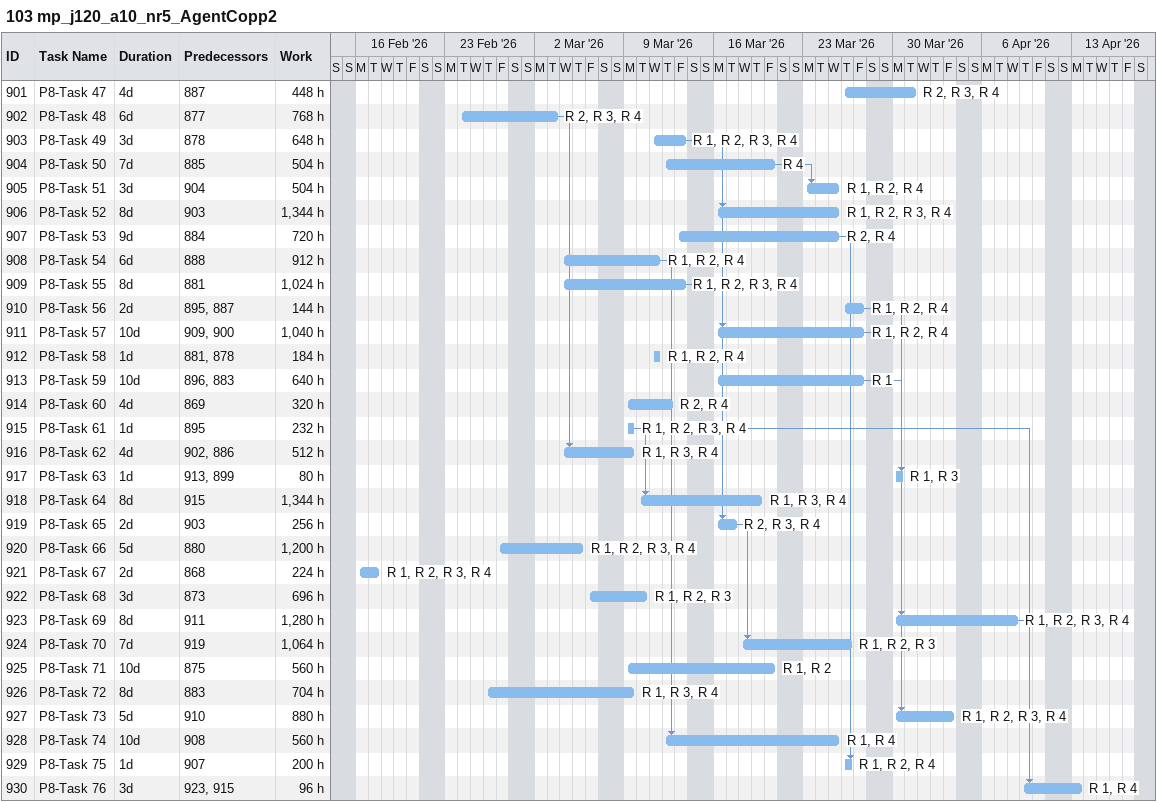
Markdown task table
103 mp_j120_a10_nr5_AgentCopp2

| ID | Task | Duration | Start | Finish | Predecessors | Resources | Work (h) |
|---|---|---|---|---|---|---|---|
| 901 | P8-Task 47 | 4d | 2026-03-26 | 2026-03-31 | 887 | R 2, R 3, R 4 | 448 |
| 902 | P8-Task 48 | 6d | 2026-02-24 | 2026-03-03 | 877 | R 2, R 3, R 4 | 768 |
| 903 | P8-Task 49 | 3d | 2026-03-11 | 2026-03-13 | 878 | R 1, R 2, R 3, R 4 | 648 |
| 904 | P8-Task 50 | 7d | 2026-03-12 | 2026-03-20 | 885 | R 4 | 504 |
| 905 | P8-Task 51 | 3d | 2026-03-23 | 2026-03-25 | 904 | R 1, R 2, R 4 | 504 |
| 906 | P8-Task 52 | 8d | 2026-03-16 | 2026-03-25 | 903 | R 1, R 2, R 3, R 4 | 1344 |
| 907 | P8-Task 53 | 9d | 2026-03-13 | 2026-03-25 | 884 | R 2, R 4 | 720 |
| 908 | P8-Task 54 | 6d | 2026-03-04 | 2026-03-11 | 888 | R 1, R 2, R 4 | 912 |
| 909 | P8-Task 55 | 8d | 2026-03-04 | 2026-03-13 | 881 | R 1, R 2, R 3, R 4 | 1024 |
| 910 | P8-Task 56 | 2d | 2026-03-26 | 2026-03-27 | 895, 887 | R 1, R 2, R 4 | 144 |
| 911 | P8-Task 57 | 10d | 2026-03-16 | 2026-03-27 | 909, 900 | R 1, R 2, R 4 | 1040 |
| 912 | P8-Task 58 | 1d | 2026-03-11 | 2026-03-11 | 881, 878 | R 1, R 2, R 4 | 184 |
| 913 | P8-Task 59 | 10d | 2026-03-16 | 2026-03-27 | 896, 883 | R 1 | 640 |
| 914 | P8-Task 60 | 4d | 2026-03-09 | 2026-03-12 | 869 | R 2, R 4 | 320 |
| 915 | P8-Task 61 | 1d | 2026-03-09 | 2026-03-09 | 895 | R 1, R 2, R 3, R 4 | 232 |
| 916 | P8-Task 62 | 4d | 2026-03-04 | 2026-03-09 | 902, 886 | R 1, R 3, R 4 | 512 |
| 917 | P8-Task 63 | 1d | 2026-03-30 | 2026-03-30 | 913, 899 | R 1, R 3 | 80 |
| 918 | P8-Task 64 | 8d | 2026-03-10 | 2026-03-19 | 915 | R 1, R 3, R 4 | 1344 |
| 919 | P8-Task 65 | 2d | 2026-03-16 | 2026-03-17 | 903 | R 2, R 3, R 4 | 256 |
| 920 | P8-Task 66 | 5d | 2026-02-27 | 2026-03-05 | 880 | R 1, R 2, R 3, R 4 | 1200 |
| 921 | P8-Task 67 | 2d | 2026-02-16 | 2026-02-17 | 868 | R 1, R 2, R 3, R 4 | 224 |
| 922 | P8-Task 68 | 3d | 2026-03-06 | 2026-03-10 | 873 | R 1, R 2, R 3 | 696 |
| 923 | P8-Task 69 | 8d | 2026-03-30 | 2026-04-08 | 911 | R 1, R 2, R 3, R 4 | 1280 |
| 924 | P8-Task 70 | 7d | 2026-03-18 | 2026-03-26 | 919 | R 1, R 2, R 3 | 1064 |
| 925 | P8-Task 71 | 10d | 2026-03-09 | 2026-03-20 | 875 | R 1, R 2 | 560 |
| 926 | P8-Task 72 | 8d | 2026-02-26 | 2026-03-09 | 883 | R 1, R 3, R 4 | 704 |
| 927 | P8-Task 73 | 5d | 2026-03-30 | 2026-04-03 | 910 | R 1, R 2, R 3, R 4 | 880 |
| 928 | P8-Task 74 | 10d | 2026-03-12 | 2026-03-25 | 908 | R 1, R 4 | 560 |
| 929 | P8-Task 75 | 1d | 2026-03-26 | 2026-03-26 | 907 | R 1, R 2, R 4 | 200 |
| 930 | P8-Task 76 | 3d | 2026-04-09 | 2026-04-13 | 923, 915 | R 1, R 4 | 96 |
